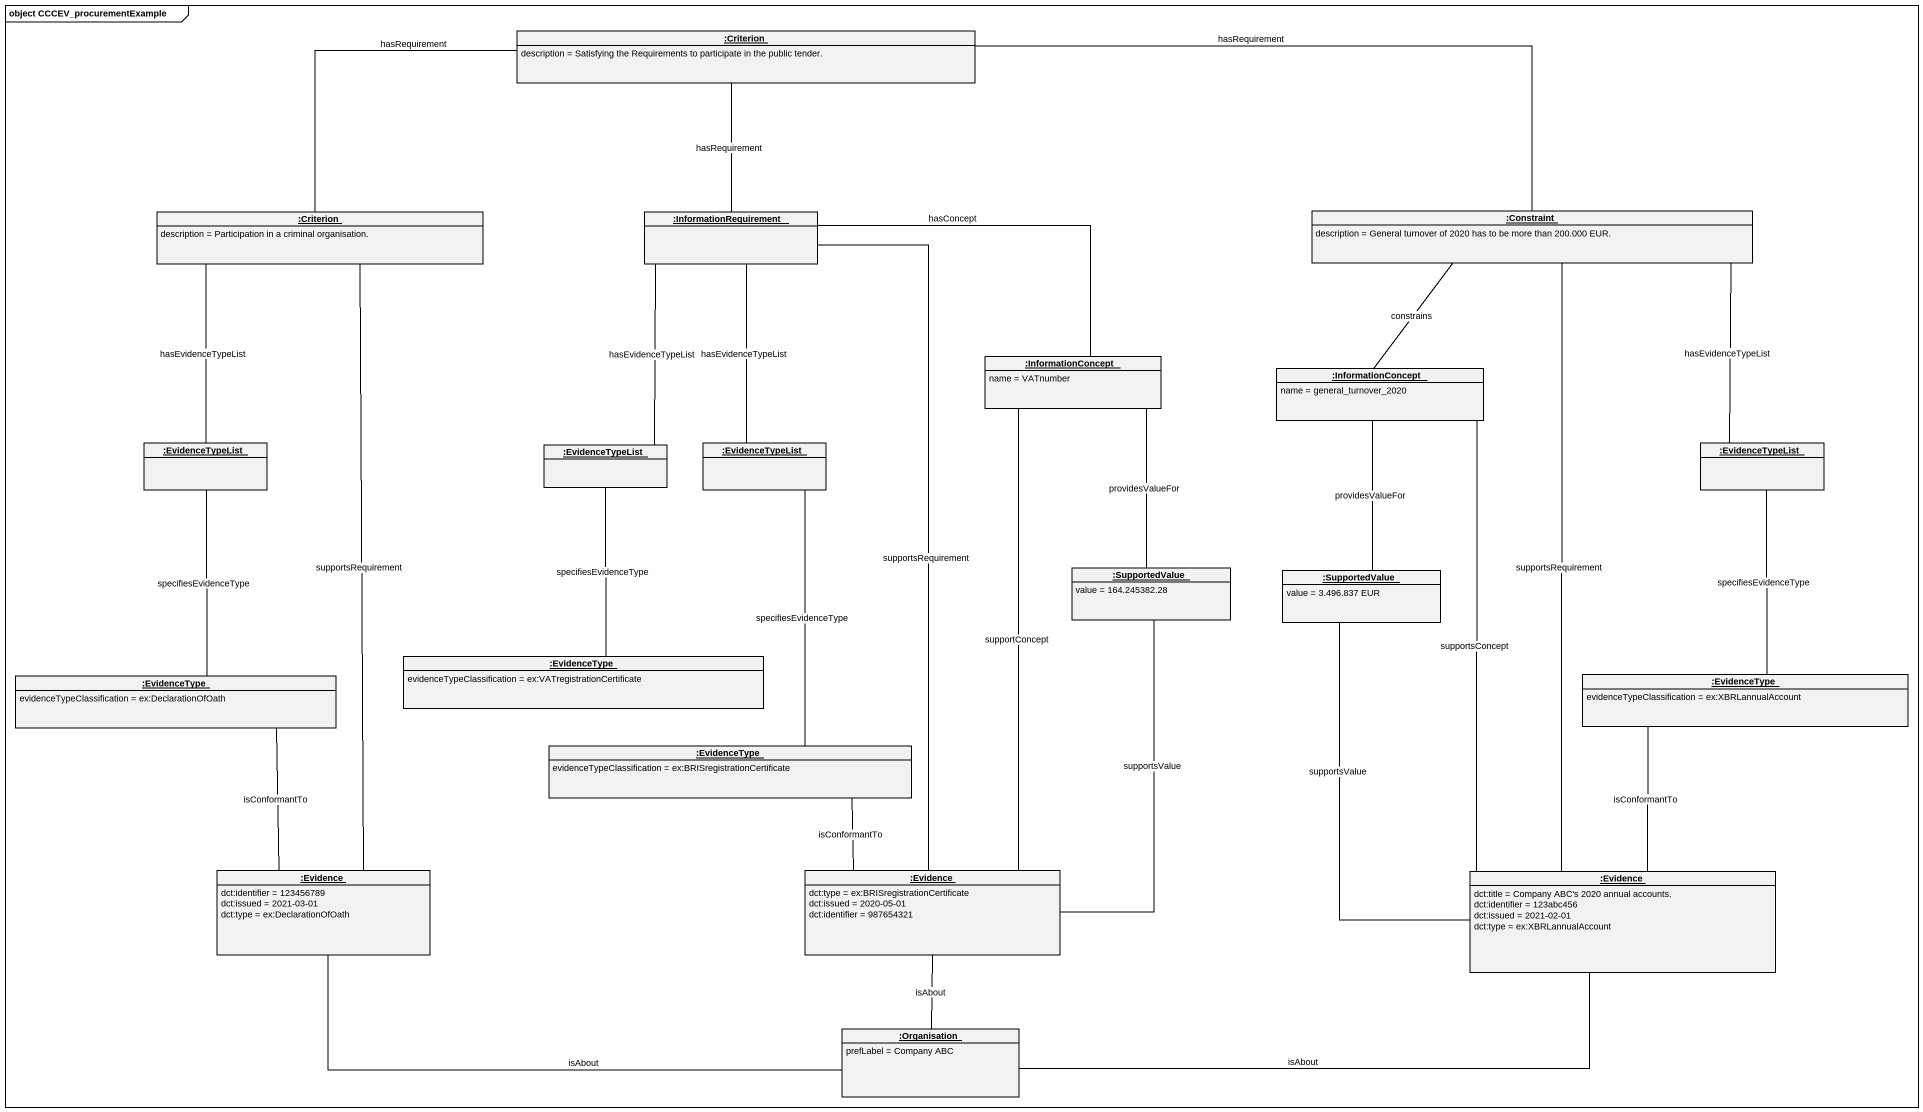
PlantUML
@startuml
mainframe object CCCEV_procurementExample
hide circle
hide empty members
object ":Criterion" as Criterion {
  description = Satisfying the Requirements to participate in the public tender.
}
object ":Criterion" as Criterion_2 {
  description = Participation in a criminal organisation.
}
object ":InformationRequirement" as InformationRequirement
object ":Constraint" as Constraint {
  description = General turnover of 2020 has to be more than 200.000 EUR.
}
object ":InformationConcept" as InformationConcept {
  name = VATnumber
}
object ":InformationConcept" as InformationConcept_2 {
  name = general_turnover_2020
}
object ":EvidenceTypeList" as EvidenceTypeList
object ":EvidenceTypeList" as EvidenceTypeList_2
object ":EvidenceTypeList" as EvidenceTypeList_3
object ":EvidenceTypeList" as EvidenceTypeList_4
object ":SupportedValue" as SupportedValue {
  value = 164.245382.28
}
object ":SupportedValue" as SupportedValue_2 {
  value = 3.496.837 EUR
}
object ":EvidenceType" as EvidenceType {
  evidenceTypeClassification = ex:VATregistrationCertificate
}
object ":EvidenceType" as EvidenceType_2 {
  evidenceTypeClassification = ex:DeclarationOfOath
}
object ":EvidenceType" as EvidenceType_3 {
  evidenceTypeClassification = ex:XBRLannualAccount
}
object ":EvidenceType" as EvidenceType_4 {
  evidenceTypeClassification = ex:BRISregistrationCertificate
}
object ":Evidence" as Evidence {
  dct:identifier = 123456789
  dct:issued = 2021-03-01
  dct:type = ex:DeclarationOfOath
}
object ":Evidence" as Evidence_2 {
  dct:type = ex:BRISregistrationCertificate
  dct:issued = 2020-05-01
  dct:identifier = 987654321
}
object ":Evidence" as Evidence_3 {
  dct:title = Company ABC's 2020 annual accounts.
  dct:identifier = 123abc456
  dct:issued = 2021-02-01
  dct:type = ex:XBRLannualAccount
}
object ":Organisation" as Organisation {
  prefLabel = Company ABC
}
Criterion -left- Criterion_2 : hasRequirement
Criterion -- InformationRequirement : hasRequirement
Criterion -right- Constraint : hasRequirement
Criterion_2 -- EvidenceTypeList : hasEvidenceTypeList
InformationRequirement -right- InformationConcept : hasConcept
InformationRequirement -- EvidenceTypeList_2 : hasEvidenceTypeList
InformationRequirement -- EvidenceTypeList_3 : hasEvidenceTypeList
Constraint -- InformationConcept_2 : constrains
Constraint -- EvidenceTypeList_4 : hasEvidenceTypeList
EvidenceTypeList -- EvidenceType_2 : specifiesEvidenceType
EvidenceTypeList_2 -- EvidenceType : specifiesEvidenceType
EvidenceTypeList_3 -- EvidenceType_4 : specifiesEvidenceType
EvidenceTypeList_4 -- EvidenceType_3 : specifiesEvidenceType
SupportedValue -up- InformationConcept : providesValueFor
SupportedValue_2 -up- InformationConcept_2 : providesValueFor
Evidence -up- Criterion_2 : supportsRequirement
Evidence -up- EvidenceType_2 : isConformantTo
Evidence -right- Organisation : isAbout
Evidence_2 -up- InformationRequirement : supportsRequirement
Evidence_2 -up- InformationConcept : supportConcept
Evidence_2 -up- SupportedValue : supportsValue
Evidence_2 -up- EvidenceType_4 : isConformantTo
Evidence_2 -- Organisation : isAbout
Evidence_3 -up- Constraint : supportsRequirement
Evidence_3 -up- InformationConcept_2 : supportsConcept
Evidence_3 -up- SupportedValue_2 : supportsValue
Evidence_3 -up- EvidenceType_3 : isConformantTo
Evidence_3 -left- Organisation : isAbout
@enduml
